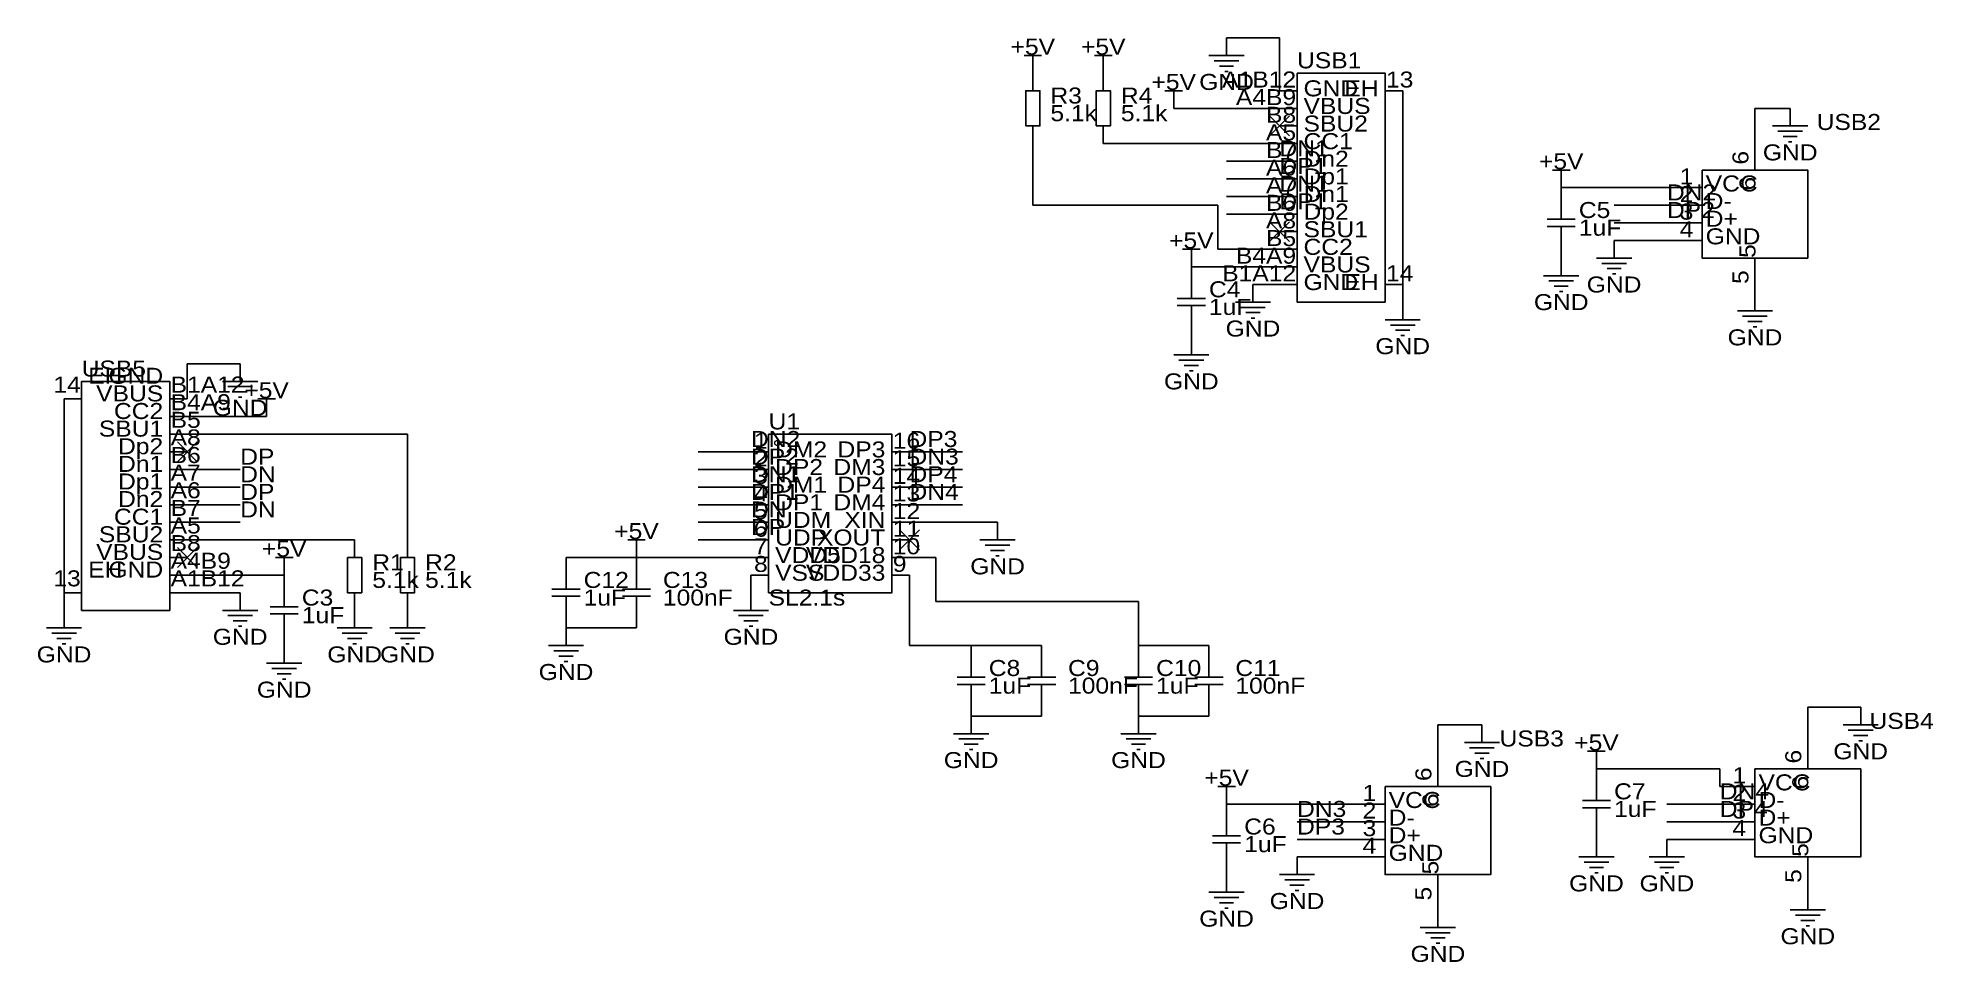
# Model space of a CAD drawing. Header units: millimetres. Extents: x 23 to 296, y 56 to 189.
import ezdxf
from ezdxf.enums import TextEntityAlignment as Align

# ---------------------------------------------------------------- set-up
doc = ezdxf.new("R2010")
doc.units = ezdxf.units.MM
doc.header["$MEASUREMENT"] = 0
doc.styles.get("Standard").update_dxf_attribs({"font": 'arial.ttf'})

msp = doc.modelspace()

# ---------------------------------------------------------------- linework, layer by layer
at = {"color": 1, "true_color": 0x880000}
for points in [[(194.31, 189.23), (194.31, 186.69)], [(166.37, 184.15), (166.37, 185.42)], [(166.37, 184.15), (166.37, 181.61)], [(176.53, 184.15), (176.53, 185.42)], [(176.53, 184.15), (176.53, 181.61)], [(201.93, 181.61), (204.47, 181.61)], [(219.71, 181.61), (217.17, 181.61)], [(186.69, 179.07), (186.69, 180.34)], [(201.93, 179.07), (204.47, 179.07)], [(275.59, 179.07), (275.59, 176.53)], [(166.37, 173.99), (166.37, 176.53)], [(176.53, 173.99), (176.53, 176.53)], [(201.93, 176.53), (204.47, 176.53)], [(270.51, 175.26), (270.51, 170.18)], [(201.93, 173.99), (204.47, 173.99)], [(201.93, 171.45), (204.47, 171.45)], [(201.93, 168.91), (204.47, 168.91)], [(242.57, 167.64), (242.57, 168.91)], [(242.57, 167.64), (242.57, 165.1)], [(257.81, 167.64), (262.89, 167.64)], [(201.93, 166.37), (204.47, 166.37)], [(257.81, 165.1), (262.89, 165.1)], [(201.93, 163.83), (204.47, 163.83)], [(201.93, 161.29), (204.47, 161.29)], [(257.81, 162.56), (262.89, 162.56)], [(201.93, 158.75), (204.47, 158.75)], [(242.57, 157.48), (242.57, 160.02)], [(250.19, 160.02), (250.19, 157.48)], [(257.81, 160.02), (262.89, 160.02)], [(189.23, 156.21), (189.23, 157.48)], [(189.23, 156.21), (189.23, 153.67)], [(201.93, 156.21), (204.47, 156.21)], [(242.57, 157.48), (242.57, 154.94)], [(270.51, 152.4), (270.51, 157.48)], [(198.12, 153.67), (198.12, 151.13)], [(201.93, 153.67), (204.47, 153.67)], [(219.71, 153.67), (217.17, 153.67)], [(219.71, 151.13), (219.71, 148.59)], [(270.51, 152.4), (270.51, 149.86)], [(189.23, 146.05), (189.23, 148.59)], [(189.23, 146.05), (189.23, 143.51)], [(52.07, 142.24), (52.07, 139.7)], [(26.67, 137.16), (29.21, 137.16)], [(44.45, 137.16), (41.91, 137.16)], [(44.45, 134.62), (41.91, 134.62)], [(55.88, 134.62), (55.88, 135.89)], [(44.45, 132.08), (41.91, 132.08)], [(44.45, 129.54), (41.91, 129.54)], [(125.73, 129.54), (128.27, 129.54)], [(148.59, 129.54), (146.05, 129.54)], [(44.45, 127), (41.91, 127)], [(125.73, 127), (128.27, 127)], [(148.59, 127), (146.05, 127)], [(44.45, 124.46), (41.91, 124.46)], [(125.73, 124.46), (128.27, 124.46)], [(148.59, 124.46), (146.05, 124.46)], [(44.45, 121.92), (41.91, 121.92)], [(125.73, 121.92), (128.27, 121.92)], [(148.59, 121.92), (146.05, 121.92)], [(44.45, 119.38), (41.91, 119.38)], [(125.73, 119.38), (128.27, 119.38)], [(148.59, 119.38), (146.05, 119.38)], [(161.29, 119.38), (161.29, 116.84)], [(44.45, 116.84), (41.91, 116.84)], [(68.58, 116.84), (68.58, 114.3)], [(76.2, 116.84), (76.2, 114.3)], [(109.22, 114.3), (109.22, 115.57)], [(125.73, 116.84), (128.27, 116.84)], [(148.59, 116.84), (146.05, 116.84)], [(44.45, 114.3), (41.91, 114.3)], [(58.42, 111.76), (58.42, 113.03)], [(99.06, 114.3), (99.06, 111.76)], [(109.22, 114.3), (109.22, 111.76)], [(125.73, 114.3), (128.27, 114.3)], [(148.59, 114.3), (146.05, 114.3)], [(44.45, 111.76), (41.91, 111.76)], [(58.42, 111.76), (58.42, 109.22)], [(125.73, 111.76), (128.27, 111.76)], [(148.59, 111.76), (146.05, 111.76)], [(26.67, 109.22), (29.21, 109.22)], [(26.67, 106.68), (26.67, 104.14)], [(44.45, 109.22), (41.91, 109.22)], [(52.07, 109.22), (52.07, 106.68)], [(68.58, 106.68), (68.58, 109.22)], [(68.58, 106.68), (68.58, 104.14)], [(76.2, 106.68), (76.2, 109.22)], [(76.2, 106.68), (76.2, 104.14)], [(99.06, 104.14), (99.06, 106.68)], [(109.22, 104.14), (109.22, 106.68)], [(125.73, 109.22), (125.73, 106.68)], [(58.42, 101.6), (58.42, 104.14)], [(99.06, 104.14), (99.06, 101.6)], [(58.42, 101.6), (58.42, 99.06)], [(157.48, 101.6), (157.48, 99.06)], [(167.64, 101.6), (167.64, 99.06)], [(181.61, 101.6), (181.61, 99.06)], [(191.77, 101.6), (191.77, 99.06)], [(157.48, 91.44), (157.48, 93.98)], [(167.64, 91.44), (167.64, 93.98)], [(181.61, 91.44), (181.61, 93.98)], [(191.77, 91.44), (191.77, 93.98)], [(157.48, 91.44), (157.48, 88.9)], [(181.61, 91.44), (181.61, 88.9)], [(285.75, 92.71), (285.75, 90.17)], [(231.14, 90.17), (231.14, 87.63)], [(278.13, 88.9), (278.13, 83.82)], [(224.79, 86.36), (224.79, 81.28)], [(247.65, 83.82), (247.65, 85.09)], [(247.65, 83.82), (247.65, 81.28)], [(194.31, 78.74), (194.31, 80.01)], [(265.43, 81.28), (270.51, 81.28)], [(194.31, 78.74), (194.31, 76.2)], [(212.09, 78.74), (217.17, 78.74)], [(265.43, 78.74), (270.51, 78.74)], [(212.09, 76.2), (217.17, 76.2)], [(247.65, 73.66), (247.65, 76.2)], [(265.43, 76.2), (270.51, 76.2)], [(194.31, 68.58), (194.31, 71.12)], [(204.47, 71.12), (204.47, 68.58)], [(212.09, 73.66), (217.17, 73.66)], [(212.09, 71.12), (217.17, 71.12)], [(247.65, 73.66), (247.65, 71.12)], [(257.81, 73.66), (257.81, 71.12)], [(265.43, 73.66), (270.51, 73.66)], [(278.13, 66.04), (278.13, 71.12)], [(194.31, 68.58), (194.31, 66.04)], [(224.79, 63.5), (224.79, 68.58)], [(278.13, 66.04), (278.13, 63.5)], [(224.79, 63.5), (224.79, 60.96)]]:
    msp.add_lwpolyline(points, dxfattribs=at)
at = {"color": 1, "true_color": 0x008800}
for points in [[(194.31, 189.23), (201.93, 189.23)], [(201.93, 189.23), (201.93, 181.61)], [(219.71, 181.61), (219.71, 153.67)], [(201.93, 179.07), (186.69, 179.07)], [(270.51, 179.07), (275.59, 179.07)], [(270.51, 179.07), (270.51, 175.26)], [(166.37, 165.1), (166.37, 173.99)], [(201.93, 173.99), (176.53, 173.99)], [(201.93, 171.45), (194.31, 171.45)], [(201.93, 168.91), (194.31, 168.91)], [(257.81, 167.64), (242.57, 167.64)], [(166.37, 165.1), (193.04, 165.1)], [(193.04, 165.1), (193.04, 158.75)], [(201.93, 166.37), (194.31, 166.37)], [(257.81, 165.1), (250.19, 165.1)], [(201.93, 163.83), (194.31, 163.83)], [(257.81, 162.56), (250.19, 162.56)], [(193.04, 158.75), (201.93, 158.75)], [(257.81, 160.02), (250.19, 160.02)], [(189.23, 156.21), (201.93, 156.21)], [(201.93, 153.67), (198.12, 153.67)], [(219.71, 153.67), (219.71, 151.13)], [(52.07, 142.24), (44.45, 142.24)], [(44.45, 137.16), (44.45, 142.24)], [(26.67, 109.22), (26.67, 137.16)], [(55.88, 134.62), (44.45, 134.62)], [(44.45, 132.08), (76.2, 132.08)], [(76.2, 116.84), (76.2, 132.08)], [(125.73, 129.54), (118.11, 129.54)], [(148.59, 129.54), (156.21, 129.54)], [(52.07, 127), (44.45, 127)], [(125.73, 127), (118.11, 127)], [(148.59, 127), (156.21, 127)], [(52.07, 124.46), (44.45, 124.46)], [(125.73, 124.46), (118.11, 124.46)], [(148.59, 124.46), (156.21, 124.46)], [(52.07, 121.92), (44.45, 121.92)], [(125.73, 121.92), (118.11, 121.92)], [(148.59, 121.92), (156.21, 121.92)], [(52.07, 119.38), (44.45, 119.38)], [(125.73, 119.38), (118.11, 119.38)], [(148.59, 119.38), (161.29, 119.38)], [(44.45, 116.84), (68.58, 116.84)], [(125.73, 116.84), (118.11, 116.84)], [(99.06, 114.3), (109.22, 114.3)], [(125.73, 114.3), (109.22, 114.3)], [(152.4, 114.3), (148.59, 114.3)], [(152.4, 107.95), (152.4, 114.3)], [(44.45, 111.76), (58.42, 111.76)], [(125.73, 111.76), (125.73, 109.22)], [(148.59, 111.76), (148.59, 101.6)], [(26.67, 106.68), (26.67, 109.22)], [(52.07, 109.22), (44.45, 109.22)], [(181.61, 107.95), (152.4, 107.95)], [(181.61, 101.6), (181.61, 107.95)], [(99.06, 104.14), (109.22, 104.14)], [(157.48, 101.6), (148.59, 101.6)], [(157.48, 101.6), (167.64, 101.6)], [(191.77, 101.6), (181.61, 101.6)], [(157.48, 91.44), (167.64, 91.44)], [(181.61, 91.44), (191.77, 91.44)], [(278.13, 92.71), (285.75, 92.71)], [(278.13, 92.71), (278.13, 88.9)], [(231.14, 90.17), (224.79, 90.17)], [(224.79, 86.36), (224.79, 90.17)], [(265.43, 83.82), (247.65, 83.82)], [(265.43, 83.82), (265.43, 81.28)], [(212.09, 78.74), (194.31, 78.74)], [(265.43, 78.74), (257.81, 78.74)], [(204.47, 76.2), (212.09, 76.2)], [(265.43, 76.2), (257.81, 76.2)], [(204.47, 73.66), (212.09, 73.66)], [(212.09, 71.12), (204.47, 71.12)], [(265.43, 73.66), (257.81, 73.66)]]:
    msp.add_lwpolyline(points, dxfattribs=at)
at = {"color": 1, "true_color": 0xa00000}
for points in [[(165.1, 186.69), (167.64, 186.69)], [(166.37, 186.69), (166.37, 185.42)], [(175.26, 186.69), (177.8, 186.69)], [(176.53, 186.69), (176.53, 185.42)], [(191.77, 186.69), (196.85, 186.69)], [(192.53, 185.93), (196.09, 185.93)], [(193.29, 185.17), (195.33, 185.17)], [(194.06, 184.4), (194.56, 184.4)], [(185.42, 181.61), (187.96, 181.61)], [(186.69, 181.61), (186.69, 180.34)], [(273.05, 176.53), (278.13, 176.53)], [(273.81, 175.77), (277.37, 175.77)], [(274.57, 175.01), (276.61, 175.01)], [(275.34, 174.24), (275.84, 174.24)], [(241.3, 170.18), (243.84, 170.18)], [(242.57, 170.18), (242.57, 168.91)], [(242.57, 163.07), (242.57, 165.1)], [(240.54, 163.07), (244.6, 163.07)], [(244.6, 162.05), (240.54, 162.05)], [(242.57, 160.02), (242.57, 162.05)], [(187.96, 158.75), (190.5, 158.75)], [(189.23, 158.75), (189.23, 157.48)], [(247.65, 157.48), (252.73, 157.48)], [(248.41, 156.72), (251.97, 156.72)], [(249.17, 155.96), (251.21, 155.96)], [(189.23, 151.64), (189.23, 153.67)], [(240.03, 154.94), (245.11, 154.94)], [(240.79, 154.18), (244.35, 154.18)], [(241.55, 153.42), (243.59, 153.42)], [(249.94, 155.19), (250.44, 155.19)], [(187.2, 151.64), (191.26, 151.64)], [(191.26, 150.62), (187.2, 150.62)], [(189.23, 148.59), (189.23, 150.62)], [(195.58, 151.13), (200.66, 151.13)], [(196.34, 150.37), (199.9, 150.37)], [(242.32, 152.65), (242.82, 152.65)], [(197.1, 149.61), (199.14, 149.61)], [(197.87, 148.84), (198.37, 148.84)], [(217.17, 148.59), (222.25, 148.59)], [(217.93, 147.83), (221.49, 147.83)], [(267.97, 149.86), (273.05, 149.86)], [(268.73, 149.1), (272.29, 149.1)], [(269.49, 148.34), (271.53, 148.34)], [(218.69, 147.07), (220.73, 147.07)], [(219.46, 146.3), (219.96, 146.3)], [(270.26, 147.57), (270.76, 147.57)], [(186.69, 143.51), (191.77, 143.51)], [(187.45, 142.75), (191.01, 142.75)], [(49.53, 139.7), (54.61, 139.7)], [(188.21, 141.99), (190.25, 141.99)], [(188.98, 141.22), (189.48, 141.22)], [(50.29, 138.94), (53.85, 138.94)], [(51.05, 138.18), (53.09, 138.18)], [(51.82, 137.41), (52.32, 137.41)], [(54.61, 137.16), (57.15, 137.16)], [(55.88, 137.16), (55.88, 135.89)], [(107.95, 116.84), (110.49, 116.84)], [(109.22, 116.84), (109.22, 115.57)], [(158.75, 116.84), (163.83, 116.84)], [(159.51, 116.08), (163.07, 116.08)], [(160.27, 115.32), (162.31, 115.32)], [(57.15, 114.3), (59.69, 114.3)], [(58.42, 114.3), (58.42, 113.03)], [(161.04, 114.55), (161.54, 114.55)], [(97.03, 109.73), (101.09, 109.73)], [(99.06, 109.73), (99.06, 111.76)], [(107.19, 109.73), (111.25, 109.73)], [(109.22, 109.73), (109.22, 111.76)], [(49.53, 106.68), (54.61, 106.68)], [(56.39, 107.19), (60.45, 107.19)], [(58.42, 107.19), (58.42, 109.22)], [(101.09, 108.71), (97.03, 108.71)], [(99.06, 106.68), (99.06, 108.71)], [(111.25, 108.71), (107.19, 108.71)], [(109.22, 106.68), (109.22, 108.71)], [(123.19, 106.68), (128.27, 106.68)], [(24.13, 104.14), (29.21, 104.14)], [(50.29, 105.92), (53.85, 105.92)], [(51.05, 105.16), (53.09, 105.16)], [(51.82, 104.39), (52.32, 104.39)], [(60.45, 106.17), (56.39, 106.17)], [(58.42, 104.14), (58.42, 106.17)], [(66.04, 104.14), (71.12, 104.14)], [(73.66, 104.14), (78.74, 104.14)], [(123.95, 105.92), (127.51, 105.92)], [(124.71, 105.16), (126.75, 105.16)], [(125.48, 104.39), (125.98, 104.39)], [(24.89, 103.38), (28.45, 103.38)], [(25.65, 102.62), (27.69, 102.62)], [(26.42, 101.85), (26.92, 101.85)], [(66.8, 103.38), (70.36, 103.38)], [(67.56, 102.62), (69.6, 102.62)], [(68.33, 101.85), (68.83, 101.85)], [(74.42, 103.38), (77.98, 103.38)], [(75.18, 102.62), (77.22, 102.62)], [(75.95, 101.85), (76.45, 101.85)], [(96.52, 101.6), (101.6, 101.6)], [(55.88, 99.06), (60.96, 99.06)], [(97.28, 100.84), (100.84, 100.84)], [(98.04, 100.08), (100.08, 100.08)], [(98.81, 99.31), (99.31, 99.31)], [(157.48, 97.03), (157.48, 99.06)], [(167.64, 97.03), (167.64, 99.06)], [(181.61, 97.03), (181.61, 99.06)], [(191.77, 97.03), (191.77, 99.06)], [(56.64, 98.3), (60.2, 98.3)], [(57.4, 97.54), (59.44, 97.54)], [(58.17, 96.77), (58.67, 96.77)], [(155.45, 97.03), (159.51, 97.03)], [(159.51, 96.01), (155.45, 96.01)], [(157.48, 93.98), (157.48, 96.01)], [(165.61, 97.03), (169.67, 97.03)], [(169.67, 96.01), (165.61, 96.01)], [(167.64, 93.98), (167.64, 96.01)], [(179.58, 97.03), (183.64, 97.03)], [(183.64, 96.01), (179.58, 96.01)], [(181.61, 93.98), (181.61, 96.01)], [(189.74, 97.03), (193.8, 97.03)], [(193.8, 96.01), (189.74, 96.01)], [(191.77, 93.98), (191.77, 96.01)], [(154.94, 88.9), (160.02, 88.9)], [(155.7, 88.14), (159.26, 88.14)], [(179.07, 88.9), (184.15, 88.9)], [(179.83, 88.14), (183.39, 88.14)], [(228.6, 87.63), (233.68, 87.63)], [(283.21, 90.17), (288.29, 90.17)], [(283.97, 89.41), (287.53, 89.41)], [(284.73, 88.65), (286.77, 88.65)], [(285.5, 87.88), (286, 87.88)], [(156.46, 87.38), (158.5, 87.38)], [(157.23, 86.61), (157.73, 86.61)], [(180.59, 87.38), (182.63, 87.38)], [(181.36, 86.61), (181.86, 86.61)], [(229.36, 86.87), (232.92, 86.87)], [(230.12, 86.11), (232.16, 86.11)], [(230.89, 85.34), (231.39, 85.34)], [(246.38, 86.36), (248.92, 86.36)], [(247.65, 86.36), (247.65, 85.09)], [(193.04, 81.28), (195.58, 81.28)], [(194.31, 81.28), (194.31, 80.01)], [(247.65, 79.25), (247.65, 81.28)], [(245.62, 79.25), (249.68, 79.25)], [(249.68, 78.23), (245.62, 78.23)], [(247.65, 76.2), (247.65, 78.23)], [(192.28, 74.17), (196.34, 74.17)], [(194.31, 74.17), (194.31, 76.2)], [(196.34, 73.15), (192.28, 73.15)], [(194.31, 71.12), (194.31, 73.15)], [(245.11, 71.12), (250.19, 71.12)], [(255.27, 71.12), (260.35, 71.12)], [(201.93, 68.58), (207.01, 68.58)], [(245.87, 70.36), (249.43, 70.36)], [(246.63, 69.6), (248.67, 69.6)], [(247.4, 68.83), (247.9, 68.83)], [(256.03, 70.36), (259.59, 70.36)], [(256.79, 69.6), (258.83, 69.6)], [(257.56, 68.83), (258.06, 68.83)], [(191.77, 66.04), (196.85, 66.04)], [(202.69, 67.82), (206.25, 67.82)], [(203.45, 67.06), (205.49, 67.06)], [(204.22, 66.29), (204.72, 66.29)], [(192.53, 65.28), (196.09, 65.28)], [(193.29, 64.52), (195.33, 64.52)], [(194.06, 63.75), (194.56, 63.75)], [(275.59, 63.5), (280.67, 63.5)], [(222.25, 60.96), (227.33, 60.96)], [(223.01, 60.2), (226.57, 60.2)], [(276.35, 62.74), (279.91, 62.74)], [(277.11, 61.98), (279.15, 61.98)], [(277.88, 61.21), (278.38, 61.21)], [(223.77, 59.44), (225.81, 59.44)], [(224.54, 58.67), (225.04, 58.67)]]:
    msp.add_lwpolyline(points, dxfattribs=at)
for points in [[(204.47, 184.15), (204.47, 151.13), (217.17, 151.13), (217.17, 184.15)], [(165.35, 176.53), (167.39, 176.53), (167.39, 181.61), (165.35, 181.61)], [(175.51, 176.53), (177.55, 176.53), (177.55, 181.61), (175.51, 181.61)], [(262.89, 170.18), (262.89, 157.48), (278.13, 157.48), (278.13, 170.18)], [(41.91, 106.68), (41.91, 139.7), (29.21, 139.7), (29.21, 106.68)], [(128.27, 132.08), (128.27, 109.22), (146.05, 109.22), (146.05, 132.08)], [(67.56, 109.22), (69.6, 109.22), (69.6, 114.3), (67.56, 114.3)], [(75.18, 109.22), (77.22, 109.22), (77.22, 114.3), (75.18, 114.3)], [(270.51, 83.82), (270.51, 71.12), (285.75, 71.12), (285.75, 83.82)], [(217.17, 81.28), (217.17, 68.58), (232.41, 68.58), (232.41, 81.28)]]:
    msp.add_lwpolyline(points, close=True, dxfattribs=at)
at = {"color": 1, "true_color": 0x33cc33}
for points in [[(203.37, 177.97), (200.49, 175.09)], [(200.49, 177.97), (203.37, 175.09)], [(203.37, 162.73), (200.49, 159.85)], [(200.49, 162.73), (203.37, 159.85)], [(45.89, 130.98), (43.01, 128.1)], [(43.01, 130.98), (45.89, 128.1)], [(150.03, 118.28), (147.15, 115.4)], [(147.15, 118.28), (150.03, 115.4)], [(45.89, 115.74), (43.01, 112.86)], [(43.01, 115.74), (45.89, 112.86)]]:
    msp.add_lwpolyline(points, dxfattribs=at)
at = {"color": 1, "lineweight": 0, "true_color": 0xa00000}
msp.add_circle((129.54, 130.81), 0.381, dxfattribs=at)

# ---------------------------------------------------------------- texts
at = {"color": 1, "true_color": 0x000080, "width": 1.1}
for s, p in [('+5V', (166.37, 187.96)), ('+5V', (176.53, 187.96)), ('+5V', (186.69, 182.88)), ('GND', (194.31, 182.88)), ('+5V', (242.57, 171.45)), ('GND', (275.59, 172.72)), ('+5V', (189.23, 160.02)), ('GND', (250.19, 153.67)), ('GND', (242.57, 151.13)), ('GND', (198.12, 147.32)), ('GND', (219.71, 144.78)), ('GND', (270.51, 146.05)), ('+5V', (55.88, 138.43)), ('GND', (189.23, 139.7)), ('GND', (52.07, 135.89)), ('+5V', (109.22, 118.11)), ('+5V', (58.42, 115.57)), ('GND', (161.29, 113.03)), ('GND', (52.07, 102.87)), ('GND', (125.73, 102.87)), ('GND', (26.67, 100.33)), ('GND', (68.58, 100.33)), ('GND', (76.2, 100.33)), ('GND', (99.06, 97.79)), ('GND', (58.42, 95.25)), ('+5V', (247.65, 87.63)), ('GND', (285.75, 86.36)), ('GND', (157.48, 85.09)), ('GND', (181.61, 85.09)), ('GND', (231.14, 83.82)), ('+5V', (194.31, 82.55)), ('GND', (247.65, 67.31)), ('GND', (257.81, 67.31)), ('GND', (204.47, 64.77)), ('GND', (194.31, 62.23)), ('GND', (278.13, 59.69)), ('GND', (224.79, 57.15))]:
    msp.add_text(s, height=2.311, dxfattribs=at).set_placement(p, align=Align.MIDDLE_CENTER)
for s, p in [('USB1', (204.47, 184.15)), ('R3', (168.91, 179.07)), ('R4', (179.07, 179.07)), ('5.1k', (168.91, 176.53)), ('5.1k', (179.07, 176.53)), ('USB2', (279.4, 175.26)), ('C5', (245.11, 162.56)), ('1uF', (245.11, 160.02)), ('C4', (191.77, 151.13)), ('1uF', (191.77, 148.59)), ('USB5', (29.21, 139.7)), ('U1', (128.27, 132.08)), ('R2', (78.74, 111.76)), ('5.1k', (71.12, 109.22)), ('R1', (71.12, 111.76)), ('5.1k', (78.74, 109.22)), ('C12', (101.6, 109.22)), ('C13', (113.03, 109.22)), ('C3', (60.96, 106.68)), ('1uF', (101.6, 106.68)), ('100nF', (113.03, 106.68)), ('SL2.1s', (128.27, 106.68)), ('1uF', (60.96, 104.14)), ('C8', (160.02, 96.52)), ('C9', (171.45, 96.52)), ('C10', (184.15, 96.52)), ('C11', (195.58, 96.52)), ('1uF', (160.02, 93.98)), ('100nF', (171.45, 93.98)), ('1uF', (184.15, 93.98)), ('100nF', (195.58, 93.98)), ('USB4', (287.02, 88.9)), ('USB3', (233.68, 86.36)), ('C7', (250.19, 78.74)), ('C6', (196.85, 73.66)), ('1uF', (250.19, 76.2)), ('1uF', (196.85, 71.12))]:
    msp.add_text(s, height=2.311, dxfattribs=at).set_placement(p, align=Align.BOTTOM_LEFT)
at = {"color": 1, "true_color": 0x000000, "width": 1.1}
for s, height, p in [('A1B12', 2.311, (204.34, 181.38)), ('EH', 2.311, (216.23, 180.11)), ('A4B9', 2.311, (204.34, 178.84)), ('B8', 2.311, (204.34, 176.3)), ('A5', 2.311, (204.34, 173.76)), ('B7', 2.311, (204.34, 171.22)), ('A6', 2.311, (204.34, 168.68)), ('1', 2.31, (261.62, 167.41)), ('A7', 2.311, (204.34, 166.14)), ('2', 2.31, (261.62, 164.87)), ('A8', 2.311, (204.34, 161.06)), ('B6', 2.311, (204.34, 163.6)), ('3', 2.31, (261.62, 162.33)), ('B5', 2.311, (204.34, 158.52)), ('4', 2.31, (261.62, 159.79)), ('B4A9', 2.311, (204.34, 155.98)), ('B1A12', 2.311, (204.34, 153.44)), ('EH', 2.311, (216.23, 152.17)), ('14', 2.311, (29.08, 137.39)), ('GND', 2.311, (40.97, 138.66)), ('VBUS', 2.311, (40.97, 136.12)), ('SBU1', 2.311, (40.97, 131.04)), ('CC2', 2.311, (40.97, 133.58)), ('Dp2', 2.311, (40.97, 128.5)), ('1', 2.31, (128.14, 129.31)), ('Dn1', 2.311, (40.97, 125.96)), ('2', 2.31, (128.14, 126.77)), ('DM3', 2.311, (145.11, 125.5)), ('DP3', 2.311, (145.11, 128.04)), ('Dp1', 2.311, (40.97, 123.42)), ('3', 2.31, (128.14, 124.23)), ('DP4', 2.311, (145.11, 122.96)), ('Dn2', 2.311, (40.97, 120.88)), ('4', 2.31, (128.14, 121.69)), ('DM4', 2.311, (145.11, 120.42)), ('CC1', 2.311, (40.97, 118.34)), ('5', 2.31, (128.14, 119.15)), ('XIN', 2.311, (145.11, 117.88)), ('SBU2', 2.311, (40.97, 115.8)), ('6', 2.31, (128.14, 116.61)), ('XOUT', 2.311, (145.11, 115.34)), ('VBUS', 2.311, (40.97, 113.26)), ('7', 2.31, (128.14, 114.07)), ('VDD18', 2.311, (145.11, 112.8)), ('13', 2.311, (29.08, 109.45)), ('GND', 2.311, (40.97, 110.72)), ('8', 2.31, (128.14, 111.53)), ('VDD33', 2.311, (145.11, 110.26)), ('1', 2.31, (269.24, 81.05)), ('1', 2.31, (215.9, 78.51)), ('2', 2.31, (269.24, 78.51)), ('2', 2.31, (215.9, 75.97)), ('3', 2.31, (269.24, 75.97)), ('4', 2.31, (215.9, 70.89)), ('3', 2.31, (215.9, 73.43)), ('4', 2.31, (269.24, 73.43))]:
    msp.add_text(s, height=height, dxfattribs=at).set_placement(p, align=Align.BOTTOM_RIGHT)
for s, height, p in [('GND', 2.311, (205.41, 180.11)), ('13', 2.311, (217.3, 181.38)), ('VBUS', 2.311, (205.41, 177.57)), ('SBU2', 2.311, (205.41, 175.03)), ('CC1', 2.311, (205.41, 172.49)), ('Dn2', 2.311, (205.41, 169.95)), ('Dp1', 2.311, (205.41, 167.41)), ('Dn1', 2.311, (205.41, 164.87)), ('VCC', 2.311, (263.4, 166.39)), ('D-', 2.311, (263.4, 163.85)), ('Dp2', 2.311, (205.41, 162.33)), ('D+', 2.311, (263.4, 161.31)), ('SBU1', 2.311, (205.41, 159.79)), ('GND', 2.311, (263.4, 158.77)), ('CC2', 2.311, (205.41, 157.25)), ('VBUS', 2.311, (205.41, 154.71)), ('14', 2.311, (217.3, 153.44)), ('GND', 2.311, (205.41, 152.17)), ('EH', 2.311, (30.15, 138.66)), ('B1A12', 2.311, (42.04, 137.39)), ('B4A9', 2.311, (42.04, 134.85)), ('B5', 2.311, (42.04, 132.31)), ('A8', 2.311, (42.04, 129.77)), ('16', 2.311, (146.18, 129.31)), ('B6', 2.311, (42.04, 127.23)), ('DM2', 2.311, (129.21, 128.04)), ('DP2', 2.311, (129.21, 125.5)), ('15', 2.311, (146.18, 126.77)), ('A7', 2.311, (42.04, 124.69)), ('DM1', 2.311, (129.21, 122.96)), ('14', 2.311, (146.18, 124.23)), ('A6', 2.311, (42.04, 122.15)), ('DP1', 2.311, (129.21, 120.42)), ('13', 2.311, (146.18, 121.69)), ('B7', 2.311, (42.04, 119.61)), ('UDM', 2.311, (129.21, 117.88)), ('12', 2.311, (146.18, 119.15)), ('A5', 2.311, (42.04, 117.07)), ('B8', 2.311, (42.04, 114.53)), ('UDP', 2.311, (129.21, 115.34)), ('11', 2.311, (146.18, 116.61)), ('A4B9', 2.311, (42.04, 111.99)), ('VDD5', 2.311, (129.21, 112.8)), ('10', 2.311, (146.18, 114.07)), ('EH', 2.311, (30.15, 110.72)), ('A1B12', 2.311, (42.04, 109.45)), ('VSS', 2.311, (129.21, 110.26)), ('9', 2.31, (146.18, 111.53)), ('VCC', 2.311, (271.02, 80.03)), ('VCC', 2.311, (217.68, 77.49)), ('D-', 2.311, (271.02, 77.49)), ('D-', 2.311, (217.68, 74.95)), ('D+', 2.311, (271.02, 74.95)), ('D+', 2.311, (217.68, 72.41)), ('GND', 2.311, (271.02, 72.41)), ('GND', 2.311, (217.68, 69.87))]:
    msp.add_text(s, height=height, dxfattribs=at).set_placement(p, align=Align.BOTTOM_LEFT)
at = {"color": 1, "true_color": 0x0000ff, "width": 1.1}
for s, p in [('DN1', (201.93, 171.45)), ('DP1', (201.93, 168.91)), ('DN1', (201.93, 166.37)), ('DP1', (201.93, 163.83)), ('DN2', (257.81, 165.1)), ('DP2', (257.81, 162.56)), ('DN2', (125.73, 129.54)), ('DP3', (148.59, 129.54)), ('DP', (52.07, 127)), ('DP2', (125.73, 127)), ('DN3', (148.59, 127)), ('DN', (52.07, 124.46)), ('DN1', (125.73, 124.46)), ('DP4', (148.59, 124.46)), ('DP', (52.07, 121.92)), ('DP1', (125.73, 121.92)), ('DN4', (148.59, 121.92)), ('DN', (52.07, 119.38)), ('DN', (125.73, 119.38)), ('DP', (125.73, 116.84)), ('DN4', (265.43, 78.74)), ('DN3', (204.47, 76.2)), ('DP3', (204.47, 73.66)), ('DP4', (265.43, 76.2))]:
    msp.add_text(s, height=2.311, dxfattribs=at).set_placement(p, align=Align.BOTTOM_LEFT)
at = {"color": 1, "true_color": 0x000000, "width": 1.1}
for s, p in [('6', (270.26, 170.96)), ('5', (271.27, 157.5)), ('6', (277.88, 84.6)), ('6', (224.54, 82.06)), ('5', (278.89, 71.14)), ('5', (225.55, 68.6))]:
    msp.add_text(s, height=2.31, rotation=90, dxfattribs=at).set_placement(p, align=Align.BOTTOM_LEFT)
for s, p in [('6', (271.27, 169.19)), ('5', (270.26, 155.72)), ('6', (278.89, 82.83)), ('6', (225.55, 80.29)), ('5', (277.88, 69.36)), ('5', (224.54, 66.82))]:
    msp.add_text(s, height=2.31, rotation=90, dxfattribs=at).set_placement(p, align=Align.BOTTOM_RIGHT)

doc.saveas('drawing.dxf')
